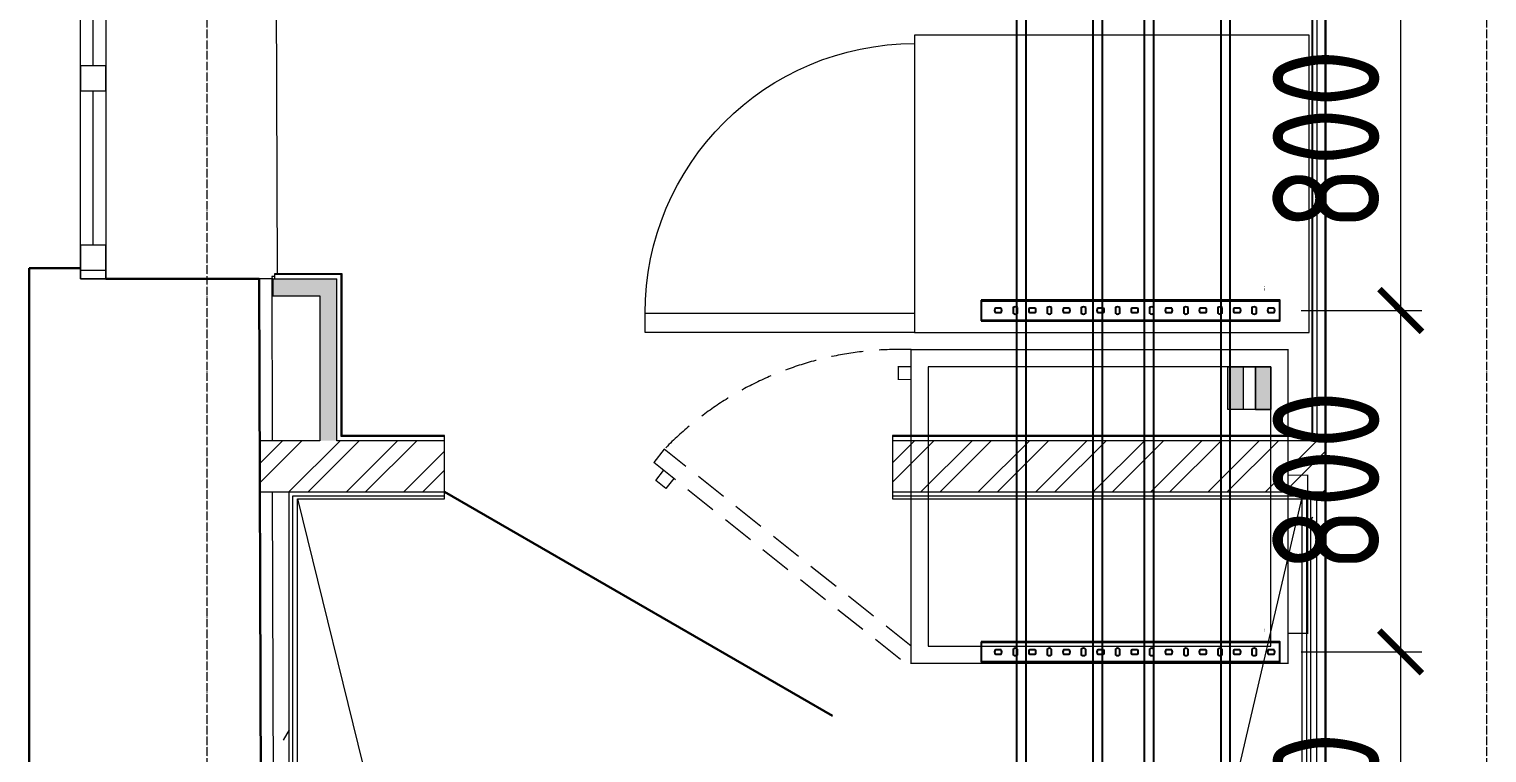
# Model space of a CAD drawing. Header units: millimetres. Extents: x -42533 to 645315, y 3457 to 82611.
# Drawn here: x 72181 to 75598, y 65204 to 66900 of the extents above; entities that cross this region are included whole.
import ezdxf
from ezdxf.enums import TextEntityAlignment as Align

# ---------------------------------------------------------------- set-up
doc = ezdxf.new("R2018")
doc.units = ezdxf.units.MM
doc.linetypes.add('ADSK_Линия сетки', pattern=[25, 20, -2.5, 0, -2.5])
doc.linetypes.add('NASCOSTA', pattern=[0.375, 0.25, -0.125])
for name, color, linetype in [('00_00_потолок_Панели из стали', 7, 'Continuous'), ('ЭОМ_Лотки авар.', 1, 'Continuous'), ('ЭОМ_Лотки рабочие', 5, 'Continuous')]:
    doc.layers.add(name, color=color, linetype=linetype)
for name, color, linetype, lineweight in [('_ Окна', 7, 'Continuous', 9), ('Двери', 7, 'Continuous', 9), ('Оборудование пищеблок', 250, 'Continuous', 5), ('Окна', 7, 'Continuous', 9), ('Оси', 253, 'Continuous', 9), ('Перекрытие', 7, 'Continuous', 18), ('Пищ_ОБорудование', 7, 'Continuous', 0), ('Примечания', 250, 'Continuous', 30), ('Стены внутренние', 7, 'Continuous', 18), ('Стены наружные', 7, 'Continuous', 18), ('Стены несущие', 7, 'Continuous', 30), ('Стены отделка', 7, 'Continuous', 30), ('Стены штриховка', 7, 'Continuous', 9), ('ШТРИХОВКА', 252, 'Continuous', 15)]:
    doc.layers.add(name, color=color, linetype=linetype, lineweight=lineweight)
doc.styles.get("Standard").update_dxf_attribs({"font": 'arial.ttf'})
doc.styles.add('М2', font='isocpeur.ttf', dxfattribs={"width": 0.8})
doc.dimstyles.new('М2-100', dxfattribs={"dimtxt": 250, "dimasz": 100, "dimexe": 50, "dimexo": 50, "dimgap": 50, "dimtad": 1, "dimdec": 0, "dimzin": 1, "dimtxsty": 'М2', "dimblk": 'ARCHTICK', "dimcen": 2.5, "dimdle": 50, "dimclre": 256, "dimclrt": 256, "dimadec": 0, "dimazin": 0, "dimtfac": 1, "dimtdec": 0, "dimtix": 1, "dimtmove": 1, "dimatfit": 3, "dimldrblk": 'NONE', "dimfxl": 1, "dimtolj": 1, "dimlwd": 9, "dimlwe": 9, "dimarcsym": 1})
pattern_1 = [(0, (557.2, 188.9), (406.4, 101.6), [33.528, -271.272, 33.528, -271.272, -1625.6]), (0, (557.2, 188.9), (406.4, 101.6), [-609.6, 33.528, -576.072, 33.528, -271.272, -711.2]), (0, (557.2, 188.9), (406.4, 101.6), [-1524, 33.528, -169.672, 33.528, -474.472]), (120, (709.6, 239.7), (-291.18818, 301.15272), [33.528, -271.272, 33.528, -271.272, -1625.6]), (120, (709.6, 239.7), (-291.18818, 301.15272), [-609.6, 33.528, -576.072, 33.528, -271.272, -711.2]), (120, (709.6, 239.7), (-291.18818, 301.15272), [-1524, 33.528, -169.672, 33.528, -474.472]), (240, (760.4, 442.9), (-115.21182, -402.75272), [33.528, -271.272, 33.528, -271.272, -1625.6]), (240, (760.4, 442.9), (-115.21182, -402.75272), [-609.6, 33.528, -576.072, 33.528, -271.272, -711.2]), (240, (760.4, 442.9), (-115.21182, -402.75272), [-1524, 33.528, -169.672, 33.528, -474.472])]

# ---------------------------------------------------------------- blocks, each defined once
blk = doc.blocks.new('A$Cf2563dd5')
at = {"layer": 'Оборудование пищеблок', "color": 0}
blk.add_lwpolyline([(0, 697), (925, 697), (925, 0), (0, 0)], close=True, dxfattribs=at)
blk.add_lwpolyline([(925, 0), (1557, 0), (1557, 45), (925, 45)], dxfattribs=at)
blk.add_arc((925, 45), 632, 0, 90, dxfattribs=at)
blk = doc.blocks.new('ТХ пищеблок....')
at = {"layer": 'Пищ_ОБорудование'}
h = blk.add_hatch(color=8, dxfattribs=at)
h.paths.add_polyline_path([(2113.6, 20455.9), (2113.6, 20355.9), (2077.2, 20355.9), (2077.2, 20455.9)])
h.paths.add_polyline_path([(2142.5, 20455.9), (2142.5, 20355.9), (2178.6, 20355.9), (2178.6, 20455.9)])
at = {"layer": 'Пищ_ОБорудование', "color": 8, "lineweight": 15, "ltscale": 10, "const_width": 3}
blk.add_lwpolyline([(2218.6, 19760.9), (2218.6, 20495.9), (1334.6, 20495.9), (1334.6, 19760.9)], close=True, dxfattribs=at)
for points in [[(1334.6, 20425.9), (1304.6, 20425.9), (1304.6, 20455.9), (1334.6, 20455.9)], [(2218.6, 19830.9), (2264.6, 19830.9), (2264.6, 20201.8), (2218.6, 20201.8)]]:
    blk.add_lwpolyline(points, dxfattribs=at)
at = {"layer": 'Пищ_ОБорудование', "color": 8, "lineweight": 0, "ltscale": 10}
blk.add_lwpolyline([(2178.6, 19800.9), (2178.6, 20455.9), (1374.6, 20455.9), (1374.6, 19800.9)], close=True, dxfattribs=at)
at = {"layer": 'Пищ_ОБорудование', "color": 8}
blk.add_lwpolyline([(2077.2, 20355.9), (2077.2, 20455.9), (2178.6, 20455.9), (2178.6, 20355.9), (2077.2, 20355.9), (2077.2, 20455.9), (2178.6, 20455.9), (2178.6, 20355.9), (2142.5, 20355.9), (2142.5, 20386.2), (2142.5, 20386.2), (2142.5, 20417.1), (2142.5, 20417.1), (2142.5, 20455.9), (2113.6, 20455.9), (2113.6, 20417.1), (2113.6, 20417.1), (2113.6, 20386.2), (2113.6, 20386.2), (2113.6, 20355.9)], dxfattribs=at)
for points in [[(2113.6, 20455.9), (2113.6, 20355.9), (2077.2, 20355.9), (2077.2, 20455.9)], [(2142.5, 20455.9), (2142.5, 20355.9), (2178.6, 20355.9), (2178.6, 20455.9)]]:
    blk.add_lwpolyline(points, close=True, dxfattribs=at)
at = {"layer": 'Пищ_ОБорудование', "color": 8, "lineweight": 0}
blk.add_lwpolyline([(756.1, 20262.4), (731.2, 20231.2)], dxfattribs=at)
at = {"layer": 'Пищ_ОБорудование', "color": 8, "linetype": 'NASCOSTA', "lineweight": 0, "ltscale": 300}
for points in [[(1334.6, 19800.9), (756.1, 20262.4)], [(1309.6, 19769.6), (731.2, 20231.2)], [(778.1, 20193.7), (759.4, 20170.3), (735.9, 20189), (754.6, 20212.4)]]:
    blk.add_lwpolyline(points, dxfattribs=at)
blk.add_arc((1308.7, 19726.9), 769.5, 88.0694, 135.8931, dxfattribs=at)
at = {"layer": 'Примечания', "color": 8, "lineweight": 13, "xscale": -1}
blk.add_blockref('A$Cf2563dd5', (2268, 20536.1), dxfattribs=at)
blk = doc.blocks.new('1 этаж')
at = {"layer": 'Стены внутренние'}
for points in [[(46698.925, 33987.714), (46710.693, 33987.714), (46710.693, 34027.714), (46560.693, 34027.714), (46560.693, 33987.714), (46670.693, 33987.714)], [(46698.925, 33648.455), (46710.693, 33648.455), (46710.693, 33987.714), (46670.693, 33987.714), (46670.693, 33648.455)]]:
    blk.add_hatch(color=8, dxfattribs=at).paths.add_polyline_path(points)
at = {"layer": 'Стены внутренние', "lineweight": 9}
h = blk.add_hatch(dxfattribs=at)
h.set_pattern_fill('FP_12', color=8, style=0, pattern_type=2)
h.set_pattern_definition(pattern_1)
h.paths.add_polyline_path([(49008.085, 25984.802), (49008.085, 26451.22), (48993.085, 26451.22), (48993.085, 25984.802), (49007.87, 25984.802)])
h.paths.add_polyline_path([(49008.085, 27501.22), (49008.085, 30093.902), (48993.085, 30093.902), (48993.085, 27501.22)])
h.paths.add_polyline_path([(49008.085, 31143.902), (49008.085, 33498.455), (48993.085, 33498.455), (48993.085, 31143.902)])
h = blk.add_hatch(dxfattribs=at)
h.set_pattern_fill('FP_12', color=8, style=0, pattern_type=2)
h.set_pattern_definition(pattern_1)
h.paths.add_polyline_path([(46583.265, 31778.833), (46598.265, 31778.833), (46598.265, 33478.924), (46583.265, 33478.924), (46583.265, 32549.904)])
h.paths.add_polyline_path([(46583.265, 27748.072), (46598.265, 27748.072), (46598.265, 29988.833), (46583.265, 29988.833)])
h.paths.add_polyline_path([(46598.265, 25998.924), (46583.265, 26038.964), (46583.265, 25998.924)])
at = {"layer": 'Стены штриховка'}
h = blk.add_hatch(dxfattribs=at)
h.set_pattern_fill('ANSI32', color=8, scale=10)
h.set_pattern_definition([(45, (-31496.66, 188.9), (-67.35192, 67.35192), []), (45, (-31451.76, 188.9), (-67.35192, 67.35192), [])])
h.paths.add_polyline_path([(46963.085, 33648.455), (46710.693, 33648.455), (46529.575, 33648.455), (46529.885, 33528.455), (46963.085, 33528.455)])
h.paths.add_polyline_path([(49028.085, 33648.455), (48013.085, 33648.455), (48013.085, 33528.455), (49028.085, 33528.455)])
at = {"layer": '_ Окна', "color": 8}
for p, q in [((46139.055, 34527.714), (46139.055, 35317.714)), ((46139.055, 34107.714), (46139.055, 34467.714)), ((46169.055, 34047.714), (46109.055, 34047.714))]:
    blk.add_line(p, q, dxfattribs=at)
at = {"layer": '_ Окна', "color": 8, "lineweight": 18}
for p, q in [((46109.055, 34527.714), (46169.055, 34527.714)), ((46109.055, 34467.714), (46109.055, 34527.714)), ((46169.055, 34527.714), (46169.055, 34467.714)), ((46169.055, 34467.714), (46109.055, 34467.714)), ((46109.055, 34107.714), (46169.055, 34107.714)), ((46109.055, 34027.714), (46109.055, 34107.714)), ((46169.055, 34107.714), (46169.055, 34027.714)), ((46169.055, 34027.714), (46109.055, 34027.714))]:
    blk.add_line(p, q, dxfattribs=at)
at = {"layer": 'Двери', "color": 8, "lineweight": 30}
blk.add_line((46963.085, 33528.455), (47872.412, 33003.455), dxfattribs=at)
at = {"layer": 'Окна', "color": 8}
for p, q in [((46109.055, 34527.714), (46109.055, 35317.714)), ((46169.055, 35317.714), (46169.055, 34527.714)), ((46109.055, 34527.714), (46109.055, 34467.714)), ((46169.055, 34467.714), (46169.055, 34527.714)), ((46109.055, 34107.714), (46109.055, 34467.714)), ((46169.055, 34467.714), (46169.055, 34107.714)), ((46109.055, 34107.714), (46109.055, 34027.714)), ((46169.055, 34027.714), (46169.055, 34107.714)), ((46109.055, 34027.714), (46169.055, 34027.714))]:
    blk.add_line(p, q, dxfattribs=at)
at = {"layer": 'Оси', "color": 8, "linetype": 'ADSK_Линия сетки'}
for p, q in [((46406.766, -4162.595), (46406.766, 44411.9)), ((49406.766, -4162.595), (49406.766, 44411.9))]:
    blk.add_line(p, q, dxfattribs=at)
at = {"layer": 'Перекрытие', "color": 8}
for p, q in [((46558.401, 34027.714), (46560.693, 34027.714)), ((46618.265, 33512.555), (47748.085, 28917.706)), ((47898.085, 28917.706), (48973.085, 33512.555))]:
    blk.add_line(p, q, dxfattribs=at)
at = {"layer": 'Стены внутренние', "color": 8}
for p, q in [((46528.398, 34028.714), (46528.401, 34027.714)), ((46558.383, 34033.696), (46558.401, 34027.714))]:
    blk.add_line(p, q, dxfattribs=at)
at = {"layer": 'Стены наружные', "color": 8}
for p, q in [((46564.895, 35805.795), (46570.364, 34039.714)), ((46564.382, 34033.714), (46558.383, 34033.696))]:
    blk.add_line(p, q, dxfattribs=at)
at = {"layer": 'Стены несущие', "color": 8}
for p, q in [((49028.085, 35551.902), (49028.085, 31143.902)), ((46109.055, 34052.714), (45989.055, 34052.714)), ((45989.055, 34052.714), (45989.055, 31889.195)), ((46528.401, 34027.714), (46169.055, 34027.714)), ((46534.931, 31919.195), (46528.401, 34027.714))]:
    blk.add_line(p, q, dxfattribs=at)
at = {"layer": 'Стены отделка', "color": 8, "lineweight": 9}
for p, q in [((48996.085, 35551.902), (48996.085, 33660.455)), ((46558.401, 34027.714), (46528.401, 34027.714)), ((46559.576, 33648.455), (46558.401, 34027.714)), ((46560.693, 34027.714), (46560.693, 33987.714)), ((46560.693, 34027.714), (46710.693, 34027.714)), ((46720.693, 34039.714), (46564.382, 34039.714)), ((46564.382, 34039.714), (46564.382, 34027.714)), ((46710.693, 33648.455), (46710.693, 34027.714)), ((46722.693, 33660.455), (46722.693, 34037.714)), ((46560.693, 33987.714), (46670.693, 33987.714)), ((46670.693, 33987.714), (46670.693, 33648.455)), ((46670.693, 33648.455), (46529.575, 33648.455)), ((46716.693, 33648.455), (46710.693, 33648.455)), ((46963.085, 33660.455), (46722.693, 33660.455)), ((46963.085, 33512.555), (46963.085, 33660.455)), ((48013.085, 33660.455), (48013.085, 33512.555)), ((48996.085, 33660.455), (48013.085, 33660.455)), ((46564.931, 31919.195), (46559.947, 33528.455)), ((49008.085, 31143.902), (49008.085, 33528.455)), ((46618.265, 25958.072), (46618.265, 33512.555)), ((46618.265, 33512.555), (46963.085, 33512.555)), ((48013.085, 33512.555), (48984.085, 33512.555)), ((48973.085, 33512.555), (48973.085, 31143.902))]:
    blk.add_line(p, q, dxfattribs=at)
at = {"layer": 'Стены штриховка', "color": 8}
for p, q in [((48998.085, 35551.902), (48998.085, 33658.455)), ((49008.085, 35551.902), (49008.085, 33648.455)), ((46722.693, 34037.714), (46564.382, 34037.714)), ((46720.693, 33658.455), (46720.693, 34039.714)), ((46722.693, 34039.714), (46720.693, 34039.714)), ((46722.693, 34037.714), (46722.693, 34039.714)), ((46963.085, 33648.455), (46716.693, 33648.455)), ((46963.085, 33658.455), (46720.693, 33658.455)), ((48998.085, 33658.455), (48013.085, 33658.455)), ((49028.085, 33648.455), (48013.085, 33648.455)), ((46529.885, 33528.455), (46963.085, 33528.455)), ((46598.265, 31919.195), (46598.265, 33528.455)), ((48013.085, 33528.455), (49028.085, 33528.455)), ((48993.085, 33528.455), (48993.085, 31143.902)), ((46607.265, 31919.195), (46607.265, 33519.455)), ((46607.265, 33519.455), (46963.085, 33519.455)), ((48013.085, 33519.455), (48993.085, 33519.455)), ((48984.085, 33512.555), (48984.085, 31143.902))]:
    blk.add_line(p, q, dxfattribs=at)
at = {"layer": 'ЭОМ_Лотки рабочие'}
blk.add_blockref('ТХ пищеблок....', (46722.058, 13366.044), dxfattribs=at)
blk = doc.blocks.new('*U40')
at = {"color": 0, "linetype": 'Continuous', "lineweight": 25}
for p, q in [((-78.8, -23398), (-78.8, 0)), ((78.8, -23398), (78.8, 0))]:
    blk.add_line(p, q, dxfattribs=at)
blk.add_lwpolyline([(100.8, -23398), (100.8, 0), (-100.8, 0), (-100.8, -23398)], close=True, dxfattribs=at)
at = {"color": 0, "flags": 9}
for tag, p in [('АРТИКУЛ', (-59.7, -11.8)), ('НАИМЕНОВАНИЕ', (-59.1, -7)), ('ПРИМЕЧАНИЕ', (-58.8, -17.3))]:
    blk.add_attdef(tag, text='', height=2.5, dxfattribs=at).set_placement(p, align=Align.TOP_LEFT)
at = {"color": 0, "lineweight": 30, "flags": 104}
for tag, p in [('ВЫСОТА', (-59.6, -20.9)), ('ТОЛЩИНА', (-59, -31)), ('ШИРИНА', (-58.9, -25.1)), ('ДЛИНА', (-59.5, -36.1))]:
    blk.add_attdef(tag, text='', height=2.5, dxfattribs=at).set_placement(p, align=Align.TOP_LEFT)
blk = doc.blocks.new('*U41')
at = {"color": 0, "linetype": 'Continuous', "lineweight": 25}
for p, q in [((-78.8, -22803.8), (-78.8, 0)), ((78.8, -22803.8), (78.8, 0))]:
    blk.add_line(p, q, dxfattribs=at)
blk.add_lwpolyline([(100.8, -22803.8), (100.8, 0), (-100.8, 0), (-100.8, -22803.8)], close=True, dxfattribs=at)
at = {"color": 0, "flags": 9}
for tag, p in [('АРТИКУЛ', (-59.7, -11.8)), ('НАИМЕНОВАНИЕ', (-59.1, -7)), ('ПРИМЕЧАНИЕ', (-58.8, -17.3))]:
    blk.add_attdef(tag, text='', height=2.5, dxfattribs=at).set_placement(p, align=Align.TOP_LEFT)
at = {"color": 0, "lineweight": 30, "flags": 104}
for tag, p in [('ВЫСОТА', (-59.6, -20.9)), ('ТОЛЩИНА', (-59, -31)), ('ШИРИНА', (-58.9, -25.1)), ('ДЛИНА', (-59.5, -36.1))]:
    blk.add_attdef(tag, text='', height=2.5, dxfattribs=at).set_placement(p, align=Align.TOP_LEFT)
blk = doc.blocks.new('*U45')
at = {"color": 0, "linetype": 'ByBlock', "lineweight": -2}
for points in [[(24, -700), (24, 0), (-24, 0), (-24, -700)], [(-22.5, -700), (-22.5, 0)], [(22.5, -700), (22.5, 0)], [(-24, -700), (24, -700)]]:
    blk.add_lwpolyline(points, dxfattribs=at)
at = {"color": 254, "transparency": 33554483}
blk.add_lwpolyline([(0, 0.7), (0, -2.2)], dxfattribs=at)
at = {"color": 0, "linetype": 'ByBlock', "lineweight": -2}
for points in [[(-5.2, -13.3), (-5.2, -26.7, 0.345739), (5.2, -26.7), (5.2, -13.3, 0.345739)], [(-6.7, -54.8, 0.345739), (-6.7, -65.2), (6.7, -65.2, 0.345739), (6.7, -54.8)], [(-5.2, -93.3), (-5.2, -106.7, 0.345739), (5.2, -106.7), (5.2, -93.3, 0.345739)], [(-6.7, -134.8, 0.345739), (-6.7, -145.2), (6.7, -145.2, 0.345739), (6.7, -134.8)], [(-5.2, -173.3), (-5.2, -186.7, 0.345739), (5.2, -186.7), (5.2, -173.3, 0.345739)], [(-6.7, -214.8, 0.345739), (-6.7, -225.2), (6.7, -225.2, 0.345739), (6.7, -214.8)], [(-5.2, -253.3), (-5.2, -266.7, 0.345739), (5.2, -266.7), (5.2, -253.3, 0.345739)], [(-6.7, -294.8, 0.345739), (-6.7, -305.2), (6.7, -305.2, 0.345739), (6.7, -294.8)], [(-5.2, -333.3), (-5.2, -346.7, 0.345739), (5.2, -346.7), (5.2, -333.3, 0.345739)], [(-6.7, -374.8, 0.345739), (-6.7, -385.2), (6.7, -385.2, 0.345739), (6.7, -374.8)], [(-5.2, -413.3), (-5.2, -426.7, 0.345739), (5.2, -426.7), (5.2, -413.3, 0.345739)], [(-6.7, -454.8, 0.345739), (-6.7, -465.2), (6.7, -465.2, 0.345739), (6.7, -454.8)], [(-5.2, -493.3), (-5.2, -506.7, 0.345739), (5.2, -506.7), (5.2, -493.3, 0.345739)], [(-6.7, -534.8, 0.345739), (-6.7, -545.2), (6.7, -545.2, 0.345739), (6.7, -534.8)], [(-5.2, -573.3), (-5.2, -586.7, 0.345739), (5.2, -586.7), (5.2, -573.3, 0.345739)], [(-6.7, -614.8, 0.345739), (-6.7, -625.2), (6.7, -625.2, 0.345739), (6.7, -614.8)], [(-5.2, -653.3), (-5.2, -666.7, 0.345739), (5.2, -666.7), (5.2, -653.3, 0.345739)]]:
    blk.add_lwpolyline(points, format="xyb", close=True, dxfattribs=at)
at = {"flags": 9}
for tag, p in [('АРТИКУЛ', (-58.9, -24.5)), ('ПРИМЕЧАНИЕ', (-58.3, -30.8)), ('НАИМЕНОВАНИЕ', (-58.2, -19.4))]:
    blk.add_attdef(tag, p, '', height=2.5, dxfattribs=at)
at = {"lineweight": 30, "flags": 104}
blk.add_attdef('ДЛИНА', text='', height=2.5, dxfattribs=at).set_placement((-57.7, -34.6), align=Align.TOP_LEFT)
blk = doc.blocks.new('_ArchTick')
at = {"color": 0, "linetype": 'ByBlock', "lineweight": 70, "const_width": 0.15}
blk.add_lwpolyline([(-0.5, -0.5), (0.5, 0.5)], dxfattribs=at)
blk = doc.blocks.new('*D514')
at = {"layer": '00_00_потолок_Панели из стали', "color": 0, "lineweight": 9, "transparency": 16777216}
blk.add_line((75396.2, 67090.7), (75396.2, 66190.5), dxfattribs=at)
at = {"layer": '00_00_потолок_Панели из стали', "lineweight": 9, "transparency": 16777216}
for p, q in [((75240.5, 67040.7), (75446.2, 67040.7)), ((75162.7, 66240.5), (75446.2, 66240.5))]:
    blk.add_line(p, q, dxfattribs=at)
at = {"layer": 'Defpoints', "color": 0, "transparency": 16777216}
for p in [(75190.5, 67040.7), (75112.7, 66240.5), (75396.2, 66240.5)]:
    blk.add_point(p, dxfattribs=at)
at = {"layer": '00_00_потолок_Панели из стали', "color": 0, "lineweight": 9, "transparency": 16777216, "xscale": 100, "yscale": 100, "zscale": 100}
for p, rotation in [((75396.2, 67040.7), 90), ((75396.2, 66240.5), 270)]:
    blk.add_blockref('_ArchTick', p, dxfattribs=dict(at, rotation=rotation))
at = {"layer": '00_00_потолок_Панели из стали', "transparency": 16777216, "insert": (75221.2, 66640.6), "char_height": 250, "attachment_point": 5, "rotation": 90, "style": 'М2'}
blk.add_mtext('\\A1;800', dxfattribs=at)
blk = doc.blocks.new('_None')
blk = doc.blocks.new('*D515')
at = {"layer": '00_00_потолок_Панели из стали', "color": 0, "lineweight": 9, "transparency": 16777216}
blk.add_line((75396.2, 66290.5), (75396.2, 65390.3), dxfattribs=at)
at = {"layer": '00_00_потолок_Панели из стали', "lineweight": 9, "transparency": 16777216}
for p, q in [((75163.4, 66240.5), (75446.2, 66240.5)), ((75162.7, 65440.3), (75446.2, 65440.3))]:
    blk.add_line(p, q, dxfattribs=at)
at = {"layer": 'Defpoints', "color": 0, "transparency": 16777216}
for p in [(75113.4, 66240.5), (75112.7, 65440.3), (75396.2, 65440.3)]:
    blk.add_point(p, dxfattribs=at)
at = {"layer": '00_00_потолок_Панели из стали', "color": 0, "lineweight": 9, "transparency": 16777216, "xscale": 100, "yscale": 100, "zscale": 100}
for p, rotation in [((75396.2, 66240.5), 90), ((75396.2, 65440.3), 270)]:
    blk.add_blockref('_ArchTick', p, dxfattribs=dict(at, rotation=rotation))
at = {"layer": '00_00_потолок_Панели из стали', "transparency": 16777216, "insert": (75221.2, 65840.4), "char_height": 250, "attachment_point": 5, "rotation": 90, "style": 'М2'}
blk.add_mtext('\\A1;800', dxfattribs=at)
blk = doc.blocks.new('*D516')
at = {"layer": '00_00_потолок_Панели из стали', "color": 0, "lineweight": 9, "transparency": 16777216}
blk.add_line((75396.2, 65490.3), (75396.2, 64590.1), dxfattribs=at)
at = {"layer": '00_00_потолок_Панели из стали', "lineweight": 9, "transparency": 16777216}
for p, q in [((75240.5, 65440.3), (75446.2, 65440.3)), ((75162.7, 64640.1), (75446.2, 64640.1))]:
    blk.add_line(p, q, dxfattribs=at)
at = {"layer": 'Defpoints', "color": 0, "transparency": 16777216}
for p in [(75190.5, 65440.3), (75112.7, 64640.1), (75396.2, 64640.1)]:
    blk.add_point(p, dxfattribs=at)
at = {"layer": '00_00_потолок_Панели из стали', "color": 0, "lineweight": 9, "transparency": 16777216, "xscale": 100, "yscale": 100, "zscale": 100}
for p, rotation in [((75396.2, 65440.3), 90), ((75396.2, 64640.1), 270)]:
    blk.add_blockref('_ArchTick', p, dxfattribs=dict(at, rotation=rotation))
at = {"layer": '00_00_потолок_Панели из стали', "transparency": 16777216, "insert": (75221.2, 65040.2), "char_height": 250, "attachment_point": 5, "rotation": 90, "style": 'М2'}
blk.add_mtext('\\A1;800', dxfattribs=at)

msp = doc.modelspace()

# ---------------------------------------------------------------- block references
at = {"layer": 'ШТРИХОВКА'}
msp.add_blockref('1 этаж', (26191.6, 32286.7), dxfattribs=at)
at = {"layer": 'ЭОМ_Лотки авар.', "color": 1, "rotation": 180}
msp.add_blockref('*U41', (74596.1, 44536.6), dxfattribs=at)
at = {"layer": 'ЭОМ_Лотки рабочие', "rotation": 180}
msp.add_blockref('*U40', (74895.7, 44242), dxfattribs=at)
at = {"layer": 'ЭОМ_Лотки рабочие'}
ref = msp.add_blockref('*U45', (75112.7, 66240.5), dxfattribs=dict(at, rotation=270))
lines = msp.add_mtext('700 мм', dxfattribs={"layer": '0', "insert": (75078.2, 66298.2), "char_height": 2.5, "attachment_point": 1, "rotation": 270})
ref.add_attrib('ДЛИНА', '', (75078.2, 66298.2), dxfattribs={"flags": 2}).embed_mtext(lines)
ref = msp.add_blockref('*U45', (75112.7, 65440.3), dxfattribs=dict(at, rotation=270))
lines = msp.add_mtext('700 мм', dxfattribs={"layer": '0', "insert": (75078.2, 65498), "char_height": 2.5, "attachment_point": 1, "rotation": 270})
ref.add_attrib('ДЛИНА', '', (75078.2, 65498), dxfattribs={"flags": 2}).embed_mtext(lines)

# ---------------------------------------------------------------- dimensions: what is measured, and where the dimension line sits
at = {"layer": '00_00_потолок_Панели из стали'}
for base, p1, p2, picture, middle in [((75396.2, 66240.5), (75190.5, 67040.7), (75112.7, 66240.5), '*D514', (75221.2, 66640.6)), ((75396.2, 65440.3), (75113.4, 66240.5), (75112.7, 65440.3), '*D515', (75221.2, 65840.4)), ((75396.2, 64640.1), (75190.5, 65440.3), (75112.7, 64640.1), '*D516', (75221.2, 65040.2))]:
    dim = msp.add_linear_dim(base=base, p1=p1, p2=p2, angle=90, dimstyle='М2-100', dxfattribs=at)
    dim.commit()
    dim.dimension.update_dxf_attribs({"geometry": picture, "text_midpoint": middle})

doc.saveas('drawing.dxf')
